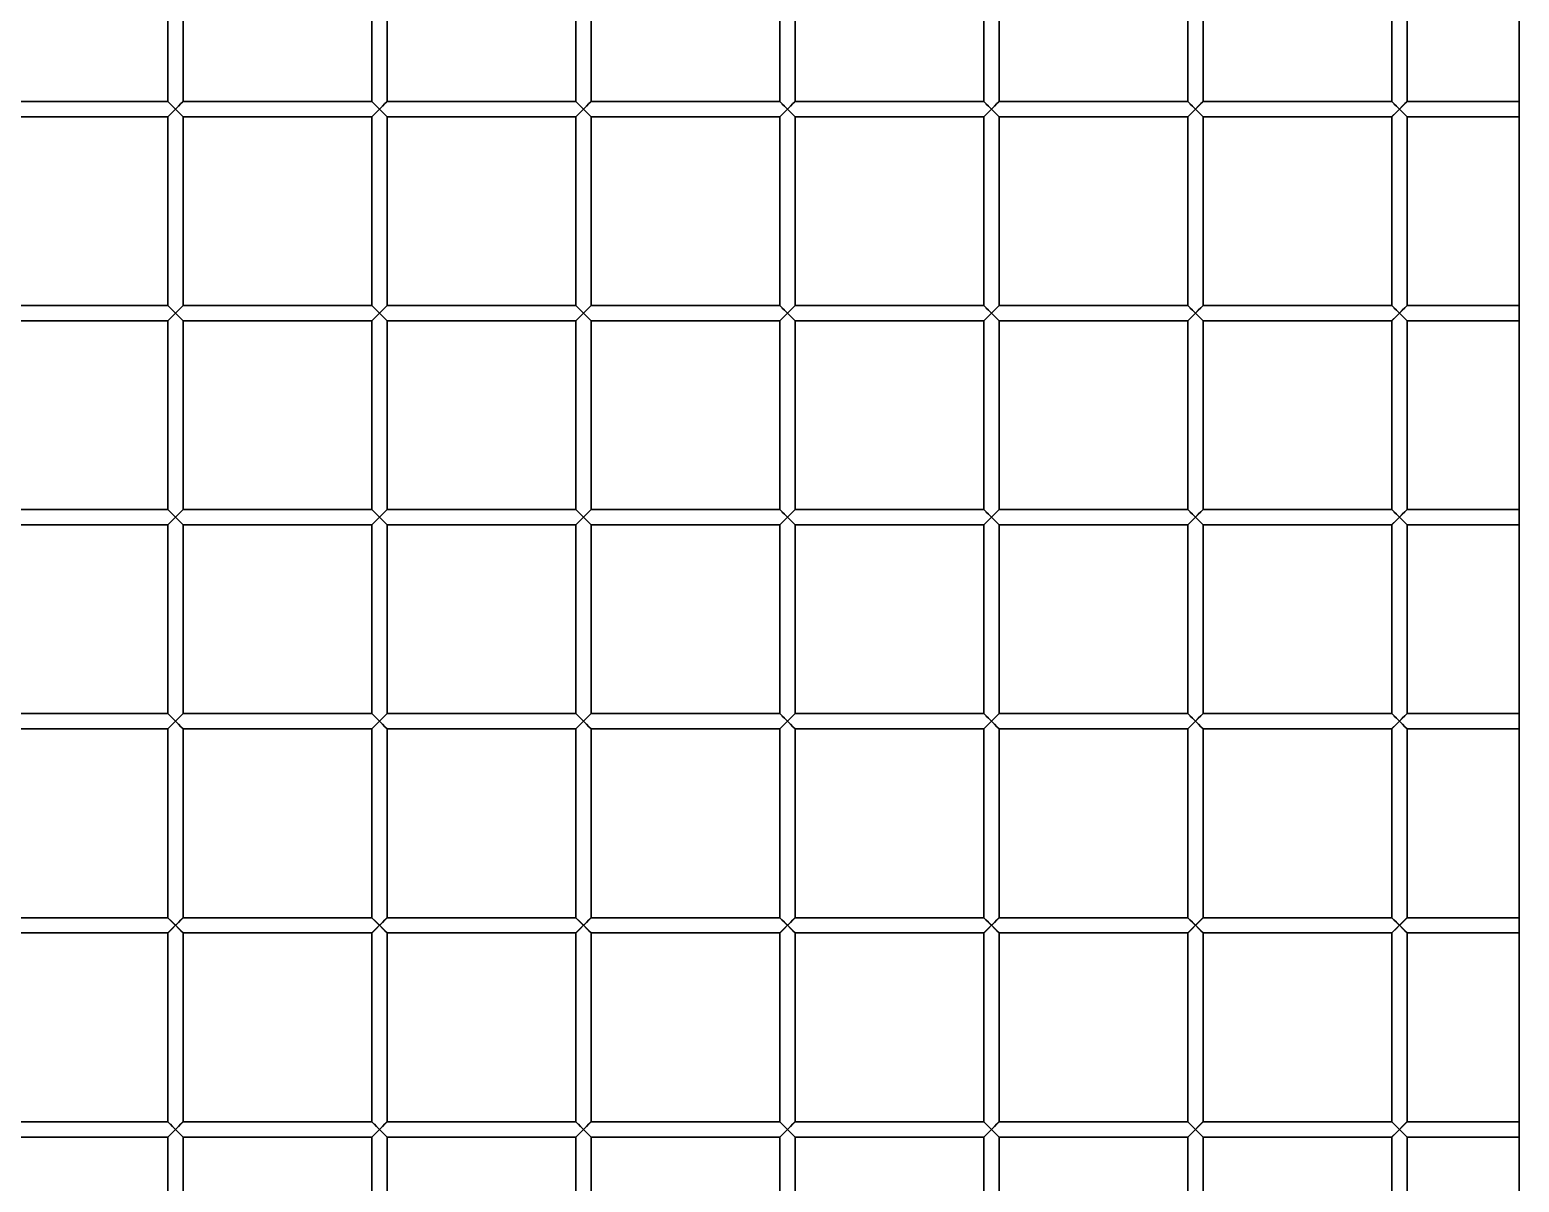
# Model space of a CAD drawing. Header units: millimetres. Extents: x 32496 to 166256, y 3504 to 23939.
# Drawn here: x 144354.1 to 144646.2, y 14016 to 14241.9 of the extents above; entities that cross this region are included whole.
import ezdxf

# ---------------------------------------------------------------- set-up
doc = ezdxf.new("R2010")
doc.units = ezdxf.units.MM
doc.layers.get('0').update_dxf_attribs({"lineweight": 35})

# ---------------------------------------------------------------- blocks, each defined once
blk = doc.blocks.new('8-1250')
at = {"linetype": 'Continuous'}
for p, q in [((-3950.13, -32393.79), (-3950.13, -33324.79)), ((-4215.13, -32641.79), (-4215.13, -32678.79)), ((-4212.13, -32641.79), (-4212.13, -32678.79)), ((-4175.13, -32641.79), (-4175.13, -32678.79)), ((-4172.13, -32641.79), (-4172.13, -32678.79)), ((-4135.13, -32641.79), (-4135.13, -32678.79)), ((-4132.13, -32641.79), (-4132.13, -32678.79)), ((-4095.13, -32641.79), (-4095.13, -32678.79)), ((-4092.13, -32641.79), (-4092.13, -32678.79)), ((-4055.13, -32641.79), (-4055.13, -32678.79)), ((-4052.13, -32641.79), (-4052.13, -32678.79)), ((-4015.13, -32641.79), (-4015.13, -32678.79)), ((-4012.13, -32641.79), (-4012.13, -32678.79)), ((-3975.13, -32641.79), (-3975.13, -32678.79)), ((-3972.13, -32641.79), (-3972.13, -32678.79)), ((-4252.13, -32678.79), (-4215.13, -32678.79)), ((-4215.13, -32681.79), (-4212.13, -32678.79)), ((-4212.13, -32681.79), (-4215.13, -32678.79)), ((-4212.13, -32678.79), (-4175.13, -32678.79)), ((-4175.13, -32681.79), (-4172.13, -32678.79)), ((-4172.13, -32681.79), (-4175.13, -32678.79)), ((-4172.13, -32678.79), (-4135.13, -32678.79)), ((-4135.13, -32681.79), (-4132.13, -32678.79)), ((-4132.13, -32681.79), (-4135.13, -32678.79)), ((-4132.13, -32678.79), (-4095.13, -32678.79)), ((-4095.13, -32681.79), (-4092.13, -32678.79)), ((-4092.13, -32681.79), (-4095.13, -32678.79)), ((-4092.13, -32678.79), (-4055.13, -32678.79)), ((-4055.13, -32681.79), (-4052.13, -32678.79)), ((-4052.13, -32681.79), (-4055.13, -32678.79)), ((-4052.13, -32678.79), (-4015.13, -32678.79)), ((-4015.13, -32681.79), (-4012.13, -32678.79)), ((-4012.13, -32681.79), (-4015.13, -32678.79)), ((-4012.13, -32678.79), (-3975.13, -32678.79)), ((-3975.13, -32681.79), (-3972.13, -32678.79)), ((-3972.13, -32681.79), (-3975.13, -32678.79)), ((-3972.13, -32678.79), (-3950.13, -32678.79)), ((-4252.13, -32681.79), (-4215.13, -32681.79)), ((-4215.13, -32681.79), (-4215.13, -32718.79)), ((-4215.01, -32681.67), (-4214.22, -32680.88)), ((-4214.22, -32680.88), (-4213.63, -32680.29)), ((-4212.13, -32681.79), (-4212.13, -32718.79)), ((-4212.13, -32681.79), (-4175.13, -32681.79)), ((-4175.13, -32681.79), (-4175.13, -32718.79)), ((-4175.01, -32681.67), (-4174.22, -32680.88)), ((-4174.22, -32680.88), (-4173.63, -32680.29)), ((-4172.13, -32681.79), (-4172.13, -32718.79)), ((-4172.13, -32681.79), (-4135.13, -32681.79)), ((-4135.13, -32681.79), (-4135.13, -32718.79)), ((-4135.01, -32681.67), (-4134.22, -32680.88)), ((-4134.22, -32680.88), (-4133.63, -32680.29)), ((-4132.13, -32681.79), (-4132.13, -32718.79)), ((-4132.13, -32681.79), (-4095.13, -32681.79)), ((-4095.13, -32681.79), (-4095.13, -32718.79)), ((-4095.01, -32681.67), (-4094.22, -32680.88)), ((-4094.22, -32680.88), (-4093.63, -32680.29)), ((-4092.13, -32681.79), (-4092.13, -32718.79)), ((-4092.13, -32681.79), (-4055.13, -32681.79)), ((-4055.13, -32681.79), (-4055.13, -32718.79)), ((-4055.01, -32681.67), (-4054.22, -32680.88)), ((-4054.22, -32680.88), (-4053.63, -32680.29)), ((-4052.13, -32681.79), (-4052.13, -32718.79)), ((-4052.13, -32681.79), (-4015.13, -32681.79)), ((-4015.13, -32681.79), (-4015.13, -32718.79)), ((-4015.01, -32681.67), (-4014.22, -32680.88)), ((-4014.22, -32680.88), (-4013.63, -32680.29)), ((-4012.13, -32681.79), (-4012.13, -32718.79)), ((-4012.13, -32681.79), (-3975.13, -32681.79)), ((-3975.13, -32681.79), (-3975.13, -32718.79)), ((-3975.01, -32681.67), (-3974.22, -32680.88)), ((-3974.22, -32680.88), (-3973.63, -32680.29)), ((-3972.13, -32681.79), (-3972.13, -32718.79)), ((-3972.13, -32681.79), (-3950.13, -32681.79)), ((-4252.13, -32718.79), (-4215.13, -32718.79)), ((-4215.13, -32721.79), (-4212.13, -32718.79)), ((-4212.13, -32721.79), (-4215.13, -32718.79)), ((-4212.13, -32718.79), (-4175.13, -32718.79)), ((-4175.13, -32721.79), (-4172.13, -32718.79)), ((-4172.13, -32721.79), (-4175.13, -32718.79)), ((-4172.13, -32718.79), (-4135.13, -32718.79)), ((-4135.13, -32721.79), (-4132.13, -32718.79)), ((-4132.13, -32721.79), (-4135.13, -32718.79)), ((-4132.13, -32718.79), (-4095.13, -32718.79)), ((-4095.13, -32721.79), (-4092.13, -32718.79)), ((-4092.13, -32721.79), (-4095.13, -32718.79)), ((-4092.13, -32718.79), (-4055.13, -32718.79)), ((-4055.13, -32721.79), (-4052.13, -32718.79)), ((-4052.13, -32721.79), (-4055.13, -32718.79)), ((-4052.13, -32718.79), (-4015.13, -32718.79)), ((-4015.13, -32721.79), (-4012.13, -32718.79)), ((-4012.13, -32721.79), (-4015.13, -32718.79)), ((-4012.13, -32718.79), (-3975.13, -32718.79)), ((-3975.13, -32721.79), (-3972.13, -32718.79)), ((-3972.13, -32721.79), (-3975.13, -32718.79)), ((-3972.13, -32718.79), (-3950.13, -32718.79)), ((-4252.13, -32721.79), (-4215.13, -32721.79)), ((-4215.13, -32721.79), (-4215.13, -32758.79)), ((-4215.01, -32721.67), (-4214.22, -32720.88)), ((-4214.22, -32720.88), (-4213.63, -32720.29)), ((-4212.13, -32721.79), (-4212.13, -32758.79)), ((-4212.13, -32721.79), (-4175.13, -32721.79)), ((-4175.13, -32721.79), (-4175.13, -32758.79)), ((-4175.01, -32721.67), (-4174.22, -32720.88)), ((-4174.22, -32720.88), (-4173.63, -32720.29)), ((-4172.13, -32721.79), (-4172.13, -32758.79)), ((-4172.13, -32721.79), (-4135.13, -32721.79)), ((-4135.13, -32721.79), (-4135.13, -32758.79)), ((-4135.01, -32721.67), (-4134.22, -32720.88)), ((-4134.22, -32720.88), (-4133.63, -32720.29)), ((-4132.13, -32721.79), (-4132.13, -32758.79)), ((-4132.13, -32721.79), (-4095.13, -32721.79)), ((-4095.13, -32721.79), (-4095.13, -32758.79)), ((-4095.01, -32721.67), (-4094.22, -32720.88)), ((-4094.22, -32720.88), (-4093.63, -32720.29)), ((-4092.13, -32721.79), (-4092.13, -32758.79)), ((-4092.13, -32721.79), (-4055.13, -32721.79)), ((-4055.13, -32721.79), (-4055.13, -32758.79)), ((-4055.01, -32721.67), (-4054.22, -32720.88)), ((-4054.22, -32720.88), (-4053.63, -32720.29)), ((-4052.13, -32721.79), (-4052.13, -32758.79)), ((-4052.13, -32721.79), (-4015.13, -32721.79)), ((-4015.13, -32721.79), (-4015.13, -32758.79)), ((-4015.01, -32721.67), (-4014.22, -32720.88)), ((-4014.22, -32720.88), (-4013.63, -32720.29)), ((-4012.13, -32721.79), (-4012.13, -32758.79)), ((-4012.13, -32721.79), (-3975.13, -32721.79)), ((-3975.13, -32721.79), (-3975.13, -32758.79)), ((-3975.01, -32721.67), (-3974.22, -32720.88)), ((-3974.22, -32720.88), (-3973.63, -32720.29)), ((-3972.13, -32721.79), (-3972.13, -32758.79)), ((-3972.13, -32721.79), (-3950.13, -32721.79)), ((-4252.13, -32758.79), (-4215.13, -32758.79)), ((-4215.13, -32761.79), (-4212.13, -32758.79)), ((-4212.13, -32761.79), (-4215.13, -32758.79)), ((-4215.01, -32761.67), (-4214.22, -32760.88)), ((-4214.22, -32760.88), (-4213.63, -32760.29)), ((-4212.13, -32758.79), (-4175.13, -32758.79)), ((-4175.13, -32761.79), (-4172.13, -32758.79)), ((-4172.13, -32761.79), (-4175.13, -32758.79)), ((-4175.01, -32761.67), (-4174.22, -32760.88)), ((-4174.22, -32760.88), (-4173.63, -32760.29)), ((-4172.13, -32758.79), (-4135.13, -32758.79)), ((-4135.13, -32761.79), (-4132.13, -32758.79)), ((-4132.13, -32761.79), (-4135.13, -32758.79)), ((-4135.01, -32761.67), (-4134.22, -32760.88)), ((-4134.22, -32760.88), (-4133.63, -32760.29)), ((-4132.13, -32758.79), (-4095.13, -32758.79)), ((-4095.13, -32761.79), (-4092.13, -32758.79)), ((-4092.13, -32761.79), (-4095.13, -32758.79)), ((-4095.01, -32761.67), (-4094.22, -32760.88)), ((-4094.22, -32760.88), (-4093.63, -32760.29)), ((-4092.13, -32758.79), (-4055.13, -32758.79)), ((-4055.13, -32761.79), (-4052.13, -32758.79)), ((-4052.13, -32761.79), (-4055.13, -32758.79)), ((-4055.01, -32761.67), (-4054.22, -32760.88)), ((-4054.22, -32760.88), (-4053.63, -32760.29)), ((-4052.13, -32758.79), (-4015.13, -32758.79)), ((-4015.13, -32761.79), (-4012.13, -32758.79)), ((-4012.13, -32761.79), (-4015.13, -32758.79)), ((-4015.01, -32761.67), (-4014.22, -32760.88)), ((-4014.22, -32760.88), (-4013.63, -32760.29)), ((-4012.13, -32758.79), (-3975.13, -32758.79)), ((-3975.13, -32761.79), (-3972.13, -32758.79)), ((-3972.13, -32761.79), (-3975.13, -32758.79)), ((-3975.01, -32761.67), (-3974.22, -32760.88)), ((-3974.22, -32760.88), (-3973.63, -32760.29)), ((-3972.13, -32758.79), (-3950.13, -32758.79)), ((-4252.13, -32761.79), (-4215.13, -32761.79)), ((-4215.13, -32761.79), (-4215.13, -32798.79)), ((-4212.13, -32761.79), (-4212.13, -32798.79)), ((-4212.13, -32761.79), (-4175.13, -32761.79)), ((-4175.13, -32761.79), (-4175.13, -32798.79)), ((-4172.13, -32761.79), (-4172.13, -32798.79)), ((-4172.13, -32761.79), (-4135.13, -32761.79)), ((-4135.13, -32761.79), (-4135.13, -32798.79)), ((-4132.13, -32761.79), (-4132.13, -32798.79)), ((-4132.13, -32761.79), (-4095.13, -32761.79)), ((-4095.13, -32761.79), (-4095.13, -32798.79)), ((-4092.13, -32761.79), (-4092.13, -32798.79)), ((-4092.13, -32761.79), (-4055.13, -32761.79)), ((-4055.13, -32761.79), (-4055.13, -32798.79)), ((-4052.13, -32761.79), (-4052.13, -32798.79)), ((-4052.13, -32761.79), (-4015.13, -32761.79)), ((-4015.13, -32761.79), (-4015.13, -32798.79)), ((-4012.13, -32761.79), (-4012.13, -32798.79)), ((-4012.13, -32761.79), (-3975.13, -32761.79)), ((-3975.13, -32761.79), (-3975.13, -32798.79)), ((-3972.13, -32761.79), (-3972.13, -32798.79)), ((-3972.13, -32761.79), (-3950.13, -32761.79)), ((-4252.13, -32798.79), (-4215.13, -32798.79)), ((-4215.13, -32801.79), (-4212.13, -32798.79)), ((-4212.13, -32801.79), (-4215.13, -32798.79)), ((-4212.13, -32798.79), (-4175.13, -32798.79)), ((-4175.13, -32801.79), (-4172.13, -32798.79)), ((-4172.13, -32801.79), (-4175.13, -32798.79)), ((-4172.13, -32798.79), (-4135.13, -32798.79)), ((-4135.13, -32801.79), (-4132.13, -32798.79)), ((-4132.13, -32801.79), (-4135.13, -32798.79)), ((-4132.13, -32798.79), (-4095.13, -32798.79)), ((-4095.13, -32801.79), (-4092.13, -32798.79)), ((-4092.13, -32801.79), (-4095.13, -32798.79)), ((-4092.13, -32798.79), (-4055.13, -32798.79)), ((-4055.13, -32801.79), (-4052.13, -32798.79)), ((-4052.13, -32801.79), (-4055.13, -32798.79)), ((-4052.13, -32798.79), (-4015.13, -32798.79)), ((-4015.13, -32801.79), (-4012.13, -32798.79)), ((-4012.13, -32801.79), (-4015.13, -32798.79)), ((-4012.13, -32798.79), (-3975.13, -32798.79)), ((-3975.13, -32801.79), (-3972.13, -32798.79)), ((-3972.13, -32801.79), (-3975.13, -32798.79)), ((-3972.13, -32798.79), (-3950.13, -32798.79)), ((-4252.13, -32801.79), (-4215.13, -32801.79)), ((-4215.13, -32801.79), (-4215.13, -32838.79)), ((-4215.01, -32801.67), (-4214.22, -32800.88)), ((-4214.22, -32800.88), (-4213.63, -32800.29)), ((-4212.13, -32801.79), (-4212.13, -32838.79)), ((-4212.13, -32801.79), (-4175.13, -32801.79)), ((-4175.13, -32801.79), (-4175.13, -32838.79)), ((-4175.01, -32801.67), (-4174.22, -32800.88)), ((-4174.22, -32800.88), (-4173.63, -32800.29)), ((-4172.13, -32801.79), (-4172.13, -32838.79)), ((-4172.13, -32801.79), (-4135.13, -32801.79)), ((-4135.13, -32801.79), (-4135.13, -32838.79)), ((-4135.01, -32801.67), (-4134.22, -32800.88)), ((-4134.22, -32800.88), (-4133.63, -32800.29)), ((-4132.13, -32801.79), (-4132.13, -32838.79)), ((-4132.13, -32801.79), (-4095.13, -32801.79)), ((-4095.13, -32801.79), (-4095.13, -32838.79)), ((-4095.01, -32801.67), (-4094.22, -32800.88)), ((-4094.22, -32800.88), (-4093.63, -32800.29)), ((-4092.13, -32801.79), (-4092.13, -32838.79)), ((-4092.13, -32801.79), (-4055.13, -32801.79)), ((-4055.13, -32801.79), (-4055.13, -32838.79)), ((-4055.01, -32801.67), (-4054.22, -32800.88)), ((-4054.22, -32800.88), (-4053.63, -32800.29)), ((-4052.13, -32801.79), (-4052.13, -32838.79)), ((-4052.13, -32801.79), (-4015.13, -32801.79)), ((-4015.13, -32801.79), (-4015.13, -32838.79)), ((-4015.01, -32801.67), (-4014.22, -32800.88)), ((-4014.22, -32800.88), (-4013.63, -32800.29)), ((-4012.13, -32801.79), (-4012.13, -32838.79)), ((-4012.13, -32801.79), (-3975.13, -32801.79)), ((-3975.13, -32801.79), (-3975.13, -32838.79)), ((-3975.01, -32801.67), (-3974.22, -32800.88)), ((-3974.22, -32800.88), (-3973.63, -32800.29)), ((-3972.13, -32801.79), (-3972.13, -32838.79)), ((-3972.13, -32801.79), (-3950.13, -32801.79)), ((-4252.13, -32838.79), (-4215.13, -32838.79)), ((-4215.13, -32841.79), (-4212.13, -32838.79)), ((-4212.13, -32841.79), (-4215.13, -32838.79)), ((-4212.13, -32838.79), (-4175.13, -32838.79)), ((-4175.13, -32841.79), (-4172.13, -32838.79)), ((-4172.13, -32841.79), (-4175.13, -32838.79)), ((-4172.13, -32838.79), (-4135.13, -32838.79)), ((-4135.13, -32841.79), (-4132.13, -32838.79)), ((-4132.13, -32841.79), (-4135.13, -32838.79)), ((-4132.13, -32838.79), (-4095.13, -32838.79)), ((-4095.13, -32841.79), (-4092.13, -32838.79)), ((-4092.13, -32841.79), (-4095.13, -32838.79)), ((-4092.13, -32838.79), (-4055.13, -32838.79)), ((-4055.13, -32841.79), (-4052.13, -32838.79)), ((-4052.13, -32841.79), (-4055.13, -32838.79)), ((-4052.13, -32838.79), (-4015.13, -32838.79)), ((-4015.13, -32841.79), (-4012.13, -32838.79)), ((-4012.13, -32841.79), (-4015.13, -32838.79)), ((-4012.13, -32838.79), (-3975.13, -32838.79)), ((-3975.13, -32841.79), (-3972.13, -32838.79)), ((-3972.13, -32841.79), (-3975.13, -32838.79)), ((-3972.13, -32838.79), (-3950.13, -32838.79)), ((-4252.13, -32841.79), (-4215.13, -32841.79)), ((-4215.13, -32841.79), (-4215.13, -32878.79)), ((-4215.01, -32841.67), (-4214.22, -32840.88)), ((-4214.22, -32840.88), (-4213.63, -32840.29)), ((-4212.13, -32841.79), (-4212.13, -32878.79)), ((-4212.13, -32841.79), (-4175.13, -32841.79)), ((-4175.13, -32841.79), (-4175.13, -32878.79)), ((-4175.01, -32841.67), (-4174.22, -32840.88)), ((-4174.22, -32840.88), (-4173.63, -32840.29)), ((-4172.13, -32841.79), (-4172.13, -32878.79)), ((-4172.13, -32841.79), (-4135.13, -32841.79)), ((-4135.13, -32841.79), (-4135.13, -32878.79)), ((-4135.01, -32841.67), (-4134.22, -32840.88)), ((-4134.22, -32840.88), (-4133.63, -32840.29)), ((-4132.13, -32841.79), (-4132.13, -32878.79)), ((-4132.13, -32841.79), (-4095.13, -32841.79)), ((-4095.13, -32841.79), (-4095.13, -32878.79)), ((-4095.01, -32841.67), (-4094.22, -32840.88)), ((-4094.22, -32840.88), (-4093.63, -32840.29)), ((-4092.13, -32841.79), (-4092.13, -32878.79)), ((-4092.13, -32841.79), (-4055.13, -32841.79)), ((-4055.13, -32841.79), (-4055.13, -32878.79)), ((-4055.01, -32841.67), (-4054.22, -32840.88)), ((-4054.22, -32840.88), (-4053.63, -32840.29)), ((-4052.13, -32841.79), (-4052.13, -32878.79)), ((-4052.13, -32841.79), (-4015.13, -32841.79)), ((-4015.13, -32841.79), (-4015.13, -32878.79)), ((-4015.01, -32841.67), (-4014.22, -32840.88)), ((-4014.22, -32840.88), (-4013.63, -32840.29)), ((-4012.13, -32841.79), (-4012.13, -32878.79)), ((-4012.13, -32841.79), (-3975.13, -32841.79)), ((-3975.13, -32841.79), (-3975.13, -32878.79)), ((-3975.01, -32841.67), (-3974.22, -32840.88)), ((-3974.22, -32840.88), (-3973.63, -32840.29)), ((-3972.13, -32841.79), (-3972.13, -32878.79)), ((-3972.13, -32841.79), (-3950.13, -32841.79)), ((-4252.13, -32878.79), (-4215.13, -32878.79)), ((-4215.13, -32881.79), (-4212.13, -32878.79)), ((-4212.13, -32881.79), (-4215.13, -32878.79)), ((-4214.22, -32880.88), (-4213.63, -32880.29)), ((-4212.13, -32878.79), (-4175.13, -32878.79)), ((-4175.13, -32881.79), (-4172.13, -32878.79)), ((-4172.13, -32881.79), (-4175.13, -32878.79)), ((-4174.22, -32880.88), (-4173.63, -32880.29)), ((-4172.13, -32878.79), (-4135.13, -32878.79)), ((-4135.13, -32881.79), (-4132.13, -32878.79)), ((-4132.13, -32881.79), (-4135.13, -32878.79)), ((-4134.22, -32880.88), (-4133.63, -32880.29)), ((-4132.13, -32878.79), (-4095.13, -32878.79)), ((-4095.13, -32881.79), (-4092.13, -32878.79)), ((-4092.13, -32881.79), (-4095.13, -32878.79)), ((-4094.22, -32880.88), (-4093.63, -32880.29)), ((-4092.13, -32878.79), (-4055.13, -32878.79)), ((-4055.13, -32881.79), (-4052.13, -32878.79)), ((-4052.13, -32881.79), (-4055.13, -32878.79)), ((-4054.22, -32880.88), (-4053.63, -32880.29)), ((-4052.13, -32878.79), (-4015.13, -32878.79)), ((-4015.13, -32881.79), (-4012.13, -32878.79)), ((-4012.13, -32881.79), (-4015.13, -32878.79)), ((-4014.22, -32880.88), (-4013.63, -32880.29)), ((-4012.13, -32878.79), (-3975.13, -32878.79)), ((-3975.13, -32881.79), (-3972.13, -32878.79)), ((-3972.13, -32881.79), (-3975.13, -32878.79)), ((-3974.22, -32880.88), (-3973.63, -32880.29)), ((-3972.13, -32878.79), (-3950.13, -32878.79)), ((-4252.13, -32881.79), (-4215.13, -32881.79)), ((-4215.13, -32881.79), (-4215.13, -32918.79)), ((-4215.01, -32881.67), (-4214.22, -32880.88)), ((-4212.13, -32881.79), (-4212.13, -32918.79)), ((-4212.13, -32881.79), (-4175.13, -32881.79)), ((-4175.13, -32881.79), (-4175.13, -32918.79)), ((-4175.01, -32881.67), (-4174.22, -32880.88)), ((-4172.13, -32881.79), (-4172.13, -32918.79)), ((-4172.13, -32881.79), (-4135.13, -32881.79)), ((-4135.13, -32881.79), (-4135.13, -32918.79)), ((-4135.01, -32881.67), (-4134.22, -32880.88)), ((-4132.13, -32881.79), (-4132.13, -32918.79)), ((-4132.13, -32881.79), (-4095.13, -32881.79)), ((-4095.13, -32881.79), (-4095.13, -32918.79)), ((-4095.01, -32881.67), (-4094.22, -32880.88)), ((-4092.13, -32881.79), (-4092.13, -32918.79)), ((-4092.13, -32881.79), (-4055.13, -32881.79)), ((-4055.13, -32881.79), (-4055.13, -32918.79)), ((-4055.01, -32881.67), (-4054.22, -32880.88)), ((-4052.13, -32881.79), (-4052.13, -32918.79)), ((-4052.13, -32881.79), (-4015.13, -32881.79)), ((-4015.13, -32881.79), (-4015.13, -32918.79)), ((-4015.01, -32881.67), (-4014.22, -32880.88)), ((-4012.13, -32881.79), (-4012.13, -32918.79)), ((-4012.13, -32881.79), (-3975.13, -32881.79)), ((-3975.13, -32881.79), (-3975.13, -32918.79)), ((-3975.01, -32881.67), (-3974.22, -32880.88)), ((-3972.13, -32881.79), (-3972.13, -32918.79)), ((-3972.13, -32881.79), (-3950.13, -32881.79))]:
    blk.add_line(p, q, dxfattribs=at)
for points in [[(-4212.24, -32678.9), (-4212.56, -32679.22), (-4213.05, -32679.71), (-4213.63, -32680.29)], [(-4172.24, -32678.9), (-4172.56, -32679.22), (-4173.05, -32679.71), (-4173.63, -32680.29)], [(-4132.24, -32678.9), (-4132.56, -32679.22), (-4133.05, -32679.71), (-4133.63, -32680.29)], [(-4092.24, -32678.9), (-4092.56, -32679.22), (-4093.05, -32679.71), (-4093.63, -32680.29)], [(-4052.24, -32678.9), (-4052.56, -32679.22), (-4053.05, -32679.71), (-4053.63, -32680.29)], [(-4012.24, -32678.9), (-4012.56, -32679.22), (-4013.05, -32679.71), (-4013.63, -32680.29)], [(-3972.24, -32678.9), (-3972.56, -32679.22), (-3973.05, -32679.71), (-3973.63, -32680.29)], [(-4213.63, -32680.29), (-4214.21, -32679.7), (-4214.69, -32679.23)], [(-4213.63, -32680.29), (-4213.04, -32680.88), (-4212.57, -32681.35), (-4212.13, -32681.79)], [(-4173.63, -32680.29), (-4174.21, -32679.7), (-4174.69, -32679.23)], [(-4173.63, -32680.29), (-4173.04, -32680.88), (-4172.57, -32681.35), (-4172.13, -32681.79)], [(-4133.63, -32680.29), (-4134.21, -32679.7), (-4134.69, -32679.23)], [(-4133.63, -32680.29), (-4133.04, -32680.88), (-4132.57, -32681.35), (-4132.13, -32681.79)], [(-4093.63, -32680.29), (-4094.21, -32679.7), (-4094.69, -32679.23)], [(-4093.63, -32680.29), (-4093.04, -32680.88), (-4092.57, -32681.35), (-4092.13, -32681.79)], [(-4053.63, -32680.29), (-4054.21, -32679.7), (-4054.69, -32679.23)], [(-4053.63, -32680.29), (-4053.04, -32680.88), (-4052.57, -32681.35), (-4052.13, -32681.79)], [(-4013.63, -32680.29), (-4014.21, -32679.7), (-4014.69, -32679.23)], [(-4013.63, -32680.29), (-4013.04, -32680.88), (-4012.57, -32681.35), (-4012.13, -32681.79)], [(-3973.63, -32680.29), (-3974.21, -32679.7), (-3974.69, -32679.23)], [(-3973.63, -32680.29), (-3973.04, -32680.88), (-3972.57, -32681.35), (-3972.13, -32681.79)], [(-4213.63, -32720.29), (-4214.21, -32719.7), (-4214.69, -32719.23)], [(-4212.24, -32718.9), (-4212.56, -32719.22), (-4213.05, -32719.71), (-4213.63, -32720.29)], [(-4173.63, -32720.29), (-4174.21, -32719.7), (-4174.69, -32719.23)], [(-4172.24, -32718.9), (-4172.56, -32719.22), (-4173.05, -32719.71), (-4173.63, -32720.29)], [(-4133.63, -32720.29), (-4134.21, -32719.7), (-4134.69, -32719.23)], [(-4132.24, -32718.9), (-4132.56, -32719.22), (-4133.05, -32719.71), (-4133.63, -32720.29)], [(-4093.63, -32720.29), (-4094.21, -32719.7), (-4094.69, -32719.23)], [(-4092.24, -32718.9), (-4092.56, -32719.22), (-4093.05, -32719.71), (-4093.63, -32720.29)], [(-4053.63, -32720.29), (-4054.21, -32719.7), (-4054.69, -32719.23)], [(-4052.24, -32718.9), (-4052.56, -32719.22), (-4053.05, -32719.71), (-4053.63, -32720.29)], [(-4013.63, -32720.29), (-4014.21, -32719.7), (-4014.69, -32719.23)], [(-4012.24, -32718.9), (-4012.56, -32719.22), (-4013.05, -32719.71), (-4013.63, -32720.29)], [(-3973.63, -32720.29), (-3974.21, -32719.7), (-3974.69, -32719.23)], [(-3972.24, -32718.9), (-3972.56, -32719.22), (-3973.05, -32719.71), (-3973.63, -32720.29)], [(-4213.63, -32720.29), (-4213.04, -32720.88), (-4212.57, -32721.35), (-4212.13, -32721.79)], [(-4173.63, -32720.29), (-4173.04, -32720.88), (-4172.57, -32721.35), (-4172.13, -32721.79)], [(-4133.63, -32720.29), (-4133.04, -32720.88), (-4132.57, -32721.35), (-4132.13, -32721.79)], [(-4093.63, -32720.29), (-4093.04, -32720.88), (-4092.57, -32721.35), (-4092.13, -32721.79)], [(-4053.63, -32720.29), (-4053.04, -32720.88), (-4052.57, -32721.35), (-4052.13, -32721.79)], [(-4013.63, -32720.29), (-4013.04, -32720.88), (-4012.57, -32721.35), (-4012.13, -32721.79)], [(-3973.63, -32720.29), (-3973.04, -32720.88), (-3972.57, -32721.35), (-3972.13, -32721.79)], [(-4213.63, -32760.29), (-4214.21, -32759.7), (-4214.69, -32759.23)], [(-4212.24, -32758.9), (-4212.56, -32759.22), (-4213.05, -32759.71), (-4213.63, -32760.29)], [(-4213.63, -32760.29), (-4213.04, -32760.88), (-4212.57, -32761.35), (-4212.13, -32761.79)], [(-4173.63, -32760.29), (-4174.21, -32759.7), (-4174.69, -32759.23)], [(-4172.24, -32758.9), (-4172.56, -32759.22), (-4173.05, -32759.71), (-4173.63, -32760.29)], [(-4173.63, -32760.29), (-4173.04, -32760.88), (-4172.57, -32761.35), (-4172.13, -32761.79)], [(-4133.63, -32760.29), (-4134.21, -32759.7), (-4134.69, -32759.23)], [(-4132.24, -32758.9), (-4132.56, -32759.22), (-4133.05, -32759.71), (-4133.63, -32760.29)], [(-4133.63, -32760.29), (-4133.04, -32760.88), (-4132.57, -32761.35), (-4132.13, -32761.79)], [(-4093.63, -32760.29), (-4094.21, -32759.7), (-4094.69, -32759.23)], [(-4092.24, -32758.9), (-4092.56, -32759.22), (-4093.05, -32759.71), (-4093.63, -32760.29)], [(-4093.63, -32760.29), (-4093.04, -32760.88), (-4092.57, -32761.35), (-4092.13, -32761.79)], [(-4053.63, -32760.29), (-4054.21, -32759.7), (-4054.69, -32759.23)], [(-4052.24, -32758.9), (-4052.56, -32759.22), (-4053.05, -32759.71), (-4053.63, -32760.29)], [(-4053.63, -32760.29), (-4053.04, -32760.88), (-4052.57, -32761.35), (-4052.13, -32761.79)], [(-4013.63, -32760.29), (-4014.21, -32759.7), (-4014.69, -32759.23)], [(-4012.24, -32758.9), (-4012.56, -32759.22), (-4013.05, -32759.71), (-4013.63, -32760.29)], [(-4013.63, -32760.29), (-4013.04, -32760.88), (-4012.57, -32761.35), (-4012.13, -32761.79)], [(-3973.63, -32760.29), (-3974.21, -32759.7), (-3974.69, -32759.23)], [(-3972.24, -32758.9), (-3972.56, -32759.22), (-3973.05, -32759.71), (-3973.63, -32760.29)], [(-3973.63, -32760.29), (-3973.04, -32760.88), (-3972.57, -32761.35), (-3972.13, -32761.79)], [(-4213.63, -32800.29), (-4214.21, -32799.7), (-4214.69, -32799.23)], [(-4212.24, -32798.9), (-4212.56, -32799.22), (-4213.05, -32799.71), (-4213.63, -32800.29)], [(-4213.63, -32800.29), (-4213.04, -32800.88), (-4212.57, -32801.35), (-4212.13, -32801.79)], [(-4173.63, -32800.29), (-4174.21, -32799.7), (-4174.69, -32799.23)], [(-4172.24, -32798.9), (-4172.56, -32799.22), (-4173.05, -32799.71), (-4173.63, -32800.29)], [(-4173.63, -32800.29), (-4173.04, -32800.88), (-4172.57, -32801.35), (-4172.13, -32801.79)], [(-4133.63, -32800.29), (-4134.21, -32799.7), (-4134.69, -32799.23)], [(-4132.24, -32798.9), (-4132.56, -32799.22), (-4133.05, -32799.71), (-4133.63, -32800.29)], [(-4133.63, -32800.29), (-4133.04, -32800.88), (-4132.57, -32801.35), (-4132.13, -32801.79)], [(-4093.63, -32800.29), (-4094.21, -32799.7), (-4094.69, -32799.23)], [(-4092.24, -32798.9), (-4092.56, -32799.22), (-4093.05, -32799.71), (-4093.63, -32800.29)], [(-4093.63, -32800.29), (-4093.04, -32800.88), (-4092.57, -32801.35), (-4092.13, -32801.79)], [(-4053.63, -32800.29), (-4054.21, -32799.7), (-4054.69, -32799.23)], [(-4052.24, -32798.9), (-4052.56, -32799.22), (-4053.05, -32799.71), (-4053.63, -32800.29)], [(-4053.63, -32800.29), (-4053.04, -32800.88), (-4052.57, -32801.35), (-4052.13, -32801.79)], [(-4013.63, -32800.29), (-4014.21, -32799.7), (-4014.69, -32799.23)], [(-4012.24, -32798.9), (-4012.56, -32799.22), (-4013.05, -32799.71), (-4013.63, -32800.29)], [(-4013.63, -32800.29), (-4013.04, -32800.88), (-4012.57, -32801.35), (-4012.13, -32801.79)], [(-3973.63, -32800.29), (-3974.21, -32799.7), (-3974.69, -32799.23)], [(-3972.24, -32798.9), (-3972.56, -32799.22), (-3973.05, -32799.71), (-3973.63, -32800.29)], [(-3973.63, -32800.29), (-3973.04, -32800.88), (-3972.57, -32801.35), (-3972.13, -32801.79)], [(-4213.63, -32840.29), (-4214.21, -32839.7), (-4214.69, -32839.23)], [(-4212.24, -32838.9), (-4212.56, -32839.22), (-4213.05, -32839.71), (-4213.63, -32840.29)], [(-4173.63, -32840.29), (-4174.21, -32839.7), (-4174.69, -32839.23)], [(-4172.24, -32838.9), (-4172.56, -32839.22), (-4173.05, -32839.71), (-4173.63, -32840.29)], [(-4133.63, -32840.29), (-4134.21, -32839.7), (-4134.69, -32839.23)], [(-4132.24, -32838.9), (-4132.56, -32839.22), (-4133.05, -32839.71), (-4133.63, -32840.29)], [(-4093.63, -32840.29), (-4094.21, -32839.7), (-4094.69, -32839.23)], [(-4092.24, -32838.9), (-4092.56, -32839.22), (-4093.05, -32839.71), (-4093.63, -32840.29)], [(-4053.63, -32840.29), (-4054.21, -32839.7), (-4054.69, -32839.23)], [(-4052.24, -32838.9), (-4052.56, -32839.22), (-4053.05, -32839.71), (-4053.63, -32840.29)], [(-4013.63, -32840.29), (-4014.21, -32839.7), (-4014.69, -32839.23)], [(-4012.24, -32838.9), (-4012.56, -32839.22), (-4013.05, -32839.71), (-4013.63, -32840.29)], [(-3973.63, -32840.29), (-3974.21, -32839.7), (-3974.69, -32839.23)], [(-3972.24, -32838.9), (-3972.56, -32839.22), (-3973.05, -32839.71), (-3973.63, -32840.29)], [(-4213.63, -32840.29), (-4213.04, -32840.88), (-4212.57, -32841.35), (-4212.13, -32841.79)], [(-4173.63, -32840.29), (-4173.04, -32840.88), (-4172.57, -32841.35), (-4172.13, -32841.79)], [(-4133.63, -32840.29), (-4133.04, -32840.88), (-4132.57, -32841.35), (-4132.13, -32841.79)], [(-4093.63, -32840.29), (-4093.04, -32840.88), (-4092.57, -32841.35), (-4092.13, -32841.79)], [(-4053.63, -32840.29), (-4053.04, -32840.88), (-4052.57, -32841.35), (-4052.13, -32841.79)], [(-4013.63, -32840.29), (-4013.04, -32840.88), (-4012.57, -32841.35), (-4012.13, -32841.79)], [(-3973.63, -32840.29), (-3973.04, -32840.88), (-3972.57, -32841.35), (-3972.13, -32841.79)], [(-4213.63, -32880.29), (-4214.21, -32879.7), (-4214.69, -32879.23)], [(-4212.24, -32878.9), (-4212.56, -32879.22), (-4213.05, -32879.71), (-4213.63, -32880.29)], [(-4213.63, -32880.29), (-4213.04, -32880.88), (-4212.57, -32881.35), (-4212.13, -32881.79)], [(-4173.63, -32880.29), (-4174.21, -32879.7), (-4174.69, -32879.23)], [(-4172.24, -32878.9), (-4172.56, -32879.22), (-4173.05, -32879.71), (-4173.63, -32880.29)], [(-4173.63, -32880.29), (-4173.04, -32880.88), (-4172.57, -32881.35), (-4172.13, -32881.79)], [(-4133.63, -32880.29), (-4134.21, -32879.7), (-4134.69, -32879.23)], [(-4132.24, -32878.9), (-4132.56, -32879.22), (-4133.05, -32879.71), (-4133.63, -32880.29)], [(-4133.63, -32880.29), (-4133.04, -32880.88), (-4132.57, -32881.35), (-4132.13, -32881.79)], [(-4093.63, -32880.29), (-4094.21, -32879.7), (-4094.69, -32879.23)], [(-4092.24, -32878.9), (-4092.56, -32879.22), (-4093.05, -32879.71), (-4093.63, -32880.29)], [(-4093.63, -32880.29), (-4093.04, -32880.88), (-4092.57, -32881.35), (-4092.13, -32881.79)], [(-4053.63, -32880.29), (-4054.21, -32879.7), (-4054.69, -32879.23)], [(-4052.24, -32878.9), (-4052.56, -32879.22), (-4053.05, -32879.71), (-4053.63, -32880.29)], [(-4053.63, -32880.29), (-4053.04, -32880.88), (-4052.57, -32881.35), (-4052.13, -32881.79)], [(-4013.63, -32880.29), (-4014.21, -32879.7), (-4014.69, -32879.23)], [(-4012.24, -32878.9), (-4012.56, -32879.22), (-4013.05, -32879.71), (-4013.63, -32880.29)], [(-4013.63, -32880.29), (-4013.04, -32880.88), (-4012.57, -32881.35), (-4012.13, -32881.79)], [(-3973.63, -32880.29), (-3974.21, -32879.7), (-3974.69, -32879.23)], [(-3972.24, -32878.9), (-3972.56, -32879.22), (-3973.05, -32879.71), (-3973.63, -32880.29)], [(-3973.63, -32880.29), (-3973.04, -32880.88), (-3972.57, -32881.35), (-3972.13, -32881.79)]]:
    blk.add_lwpolyline(points, dxfattribs=at)

msp = doc.modelspace()

# ---------------------------------------------------------------- block references
at = {"color": 6}
msp.add_blockref('8-1250', (148596.331, 46906.597), dxfattribs=at)

doc.saveas('drawing.dxf')
